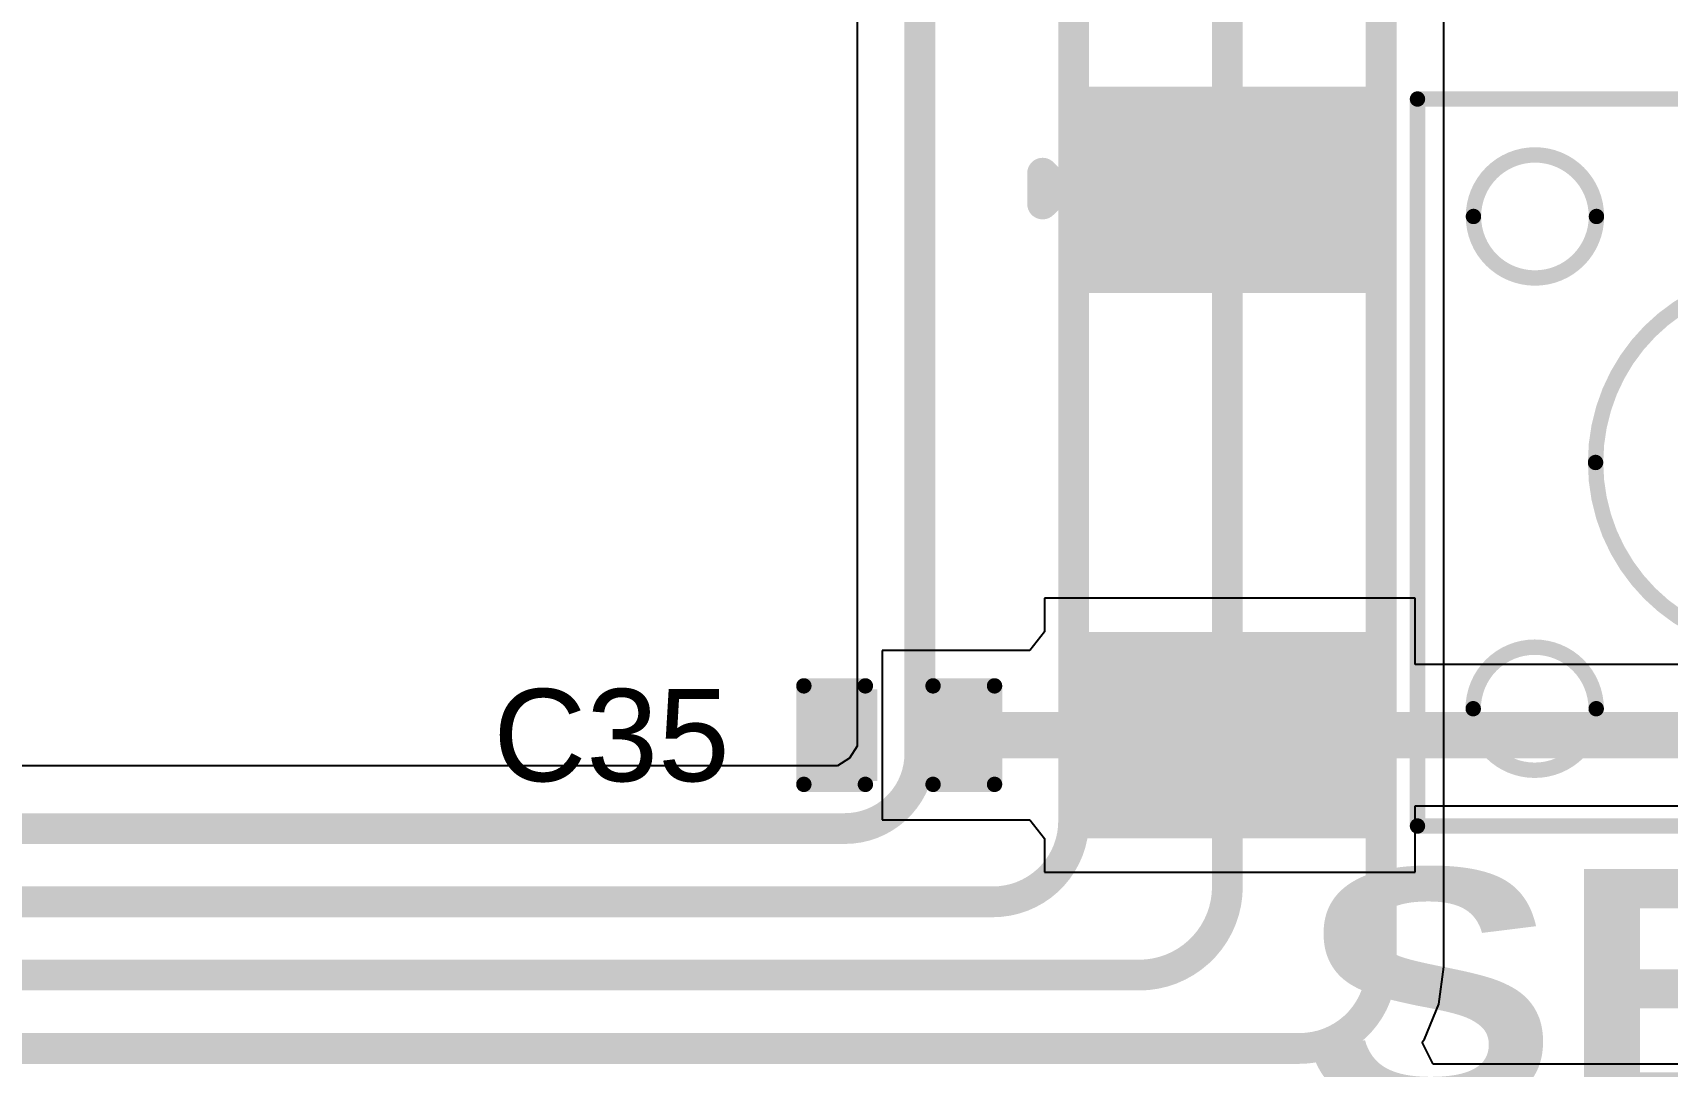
# Model space of a CAD drawing. Header units: inches. Extents: x -3 to 195, y 0 to 199.
# Drawn here: x 2.499 to 3.031, y 3.055 to 3.391 of the extents above; entities that cross this region are included whole.
import ezdxf

# ---------------------------------------------------------------- set-up
doc = ezdxf.new("R2010")
doc.units = ezdxf.units.IN
doc.header["$MEASUREMENT"] = 0
for name, color, linetype in [('Bottom Layer', 5, 'Continuous'), ('Top Layer', 1, 'Continuous'), ('Top Overlay', 2, 'Continuous'), ('Top Paste', 8, 'Continuous'), ('Top Solder', 216, 'Continuous')]:
    doc.layers.add(name, color=color, linetype=linetype)
doc.styles.add('Arial', font='', dxfattribs={"height": 0.2})
doc.styles.add('Arial Black_Bold', font='', dxfattribs={"height": 0.2})
doc.styles.get('Arial').set_extended_font_data('Arial')
doc.styles.get('Arial Black_Bold').set_extended_font_data('Arial Black', bold=True)

# ---------------------------------------------------------------- blocks, each defined once
blk = doc.blocks.new('TS_1002S_12026C_2')
at = {"layer": 'Top Layer'}
for points in [[(-0.22441, 0.11811), (-0.13385, 0.11811), (-0.13385, 0.05906), (-0.22441, 0.05906)], [(0.13385, 0.1181), (0.22441, 0.1181), (0.22441, 0.05905), (0.13385, 0.05905)], [(-0.22441, -0.05906), (-0.13385, -0.05906), (-0.13385, -0.11811), (-0.22441, -0.11811)], [(0.13385, -0.05906), (0.22441, -0.05906), (0.22441, -0.11811), (0.13385, -0.11811)]]:
    blk.add_hatch(color=1, dxfattribs=at).paths.add_polyline_path(points)
at = {"layer": 'Top Paste'}
for points in [[(-0.22441, 0.11811), (-0.13385, 0.11811), (-0.13385, 0.05906), (-0.22441, 0.05906)], [(0.13385, 0.1181), (0.22441, 0.1181), (0.22441, 0.05905), (0.13385, 0.05905)], [(-0.22441, -0.05906), (-0.13385, -0.05906), (-0.13385, -0.11811), (-0.22441, -0.11811)], [(0.13385, -0.05906), (0.22441, -0.05906), (0.22441, -0.11811), (0.13385, -0.11811)]]:
    blk.add_hatch(color=8, dxfattribs=at).paths.add_polyline_path(points)
at = {"layer": 'Top Solder'}
for points in [[(-0.22841, 0.12211), (-0.12985, 0.12211), (-0.12985, 0.05506), (-0.22841, 0.05506)], [(0.12985, 0.1221), (0.22841, 0.1221), (0.22841, 0.05505), (0.12985, 0.05505)], [(-0.22841, -0.05506), (-0.12985, -0.05506), (-0.12985, -0.12211), (-0.22841, -0.12211)], [(0.12985, -0.05506), (0.22841, -0.05506), (0.22841, -0.12211), (0.12985, -0.12211)]]:
    blk.add_hatch(color=216, dxfattribs=at).paths.add_polyline_path(points)
at = {"layer": 'Top Overlay'}
for points in [[(-0.11811, -0.11812, 0.005, 0.005, 0), (-0.11811, 0.1181, 0.005, 0.005, 0)], [(-0.11811, 0.1181, 0.005, 0.005, 0), (0.11811, 0.1181, 0.005, 0.005, 0)], [(0.11811, -0.11812, 0.005, 0.005, 0), (0.11811, 0.1181, 0.005, 0.005, 0)], [(-0.24, 0.084, 0.01, 0.01, 0), (-0.24, 0.094, 0.01, 0.01, 0)], [(-0.24, 0.094, 0.01, 0.01, 0), (-0.235, 0.089, 0.01, 0.01, 0)], [(-0.24, 0.084, 0.01, 0.01, 0), (-0.235, 0.089, 0.01, 0.01, 0)], [(-0.11811, -0.11812, 0.005, 0.005, 0), (0.11811, -0.11812, 0.005, 0.005, 0)]]:
    blk.add_lwpolyline(points, format="xyseb", dxfattribs=at)
for points in [[(-0.11936, 0.1181, 0.0025, 0.0025, 1), (-0.11686, 0.1181, 0.0025, 0.0025, 1)], [(-0.11936, 0.1181, 0.0025, 0.0025, 1), (-0.11686, 0.1181, 0.0025, 0.0025, 1)], [(0.11686, 0.1181, 0.0025, 0.0025, 1), (0.11936, 0.1181, 0.0025, 0.0025, 1)], [(0.11686, 0.1181, 0.0025, 0.0025, 1), (0.11936, 0.1181, 0.0025, 0.0025, 1)], [(-0.05992, 0.07994, 0.005, 0.005, 1), (-0.09992, 0.07994, 0.005, 0.005, 1)], [(0.1, 0.07999, 0.005, 0.005, 1), (0.06, 0.07999, 0.005, 0.005, 1)], [(-0.2425, 0.094, 0.005, 0.005, 1), (-0.2375, 0.094, 0.005, 0.005, 1)], [(-0.2425, 0.094, 0.005, 0.005, 1), (-0.2375, 0.094, 0.005, 0.005, 1)], [(-0.2375, 0.089, 0.005, 0.005, 1), (-0.2325, 0.089, 0.005, 0.005, 1)], [(-0.2375, 0.089, 0.005, 0.005, 1), (-0.2325, 0.089, 0.005, 0.005, 1)], [(-0.2425, 0.084, 0.005, 0.005, 1), (-0.2375, 0.084, 0.005, 0.005, 1)], [(-0.2425, 0.084, 0.005, 0.005, 1), (-0.2375, 0.084, 0.005, 0.005, 1)], [(-0.10117, 0.07994, 0.0025, 0.0025, 1), (-0.09867, 0.07994, 0.0025, 0.0025, 1)], [(-0.06117, 0.07994, 0.0025, 0.0025, 1), (-0.05867, 0.07994, 0.0025, 0.0025, 1)], [(0.05875, 0.07999, 0.0025, 0.0025, 1), (0.06125, 0.07999, 0.0025, 0.0025, 1)], [(0.09875, 0.07999, 0.0025, 0.0025, 1), (0.10125, 0.07999, 0.0025, 0.0025, 1)], [(0.06021, 0, 0.005, 0.005, 1), (-0.06021, 0, 0.005, 0.005, 1)], [(-0.06146, 0, 0.0025, 0.0025, 1), (-0.05896, 0, 0.0025, 0.0025, 1)], [(0.05896, 0, 0.0025, 0.0025, 1), (0.06146, 0, 0.0025, 0.0025, 1)], [(-0.06, -0.08001, 0.005, 0.005, 1), (-0.1, -0.08001, 0.005, 0.005, 1)], [(0.1, -0.08001, 0.005, 0.005, 1), (0.06, -0.08001, 0.005, 0.005, 1)], [(-0.10125, -0.08001, 0.0025, 0.0025, 1), (-0.09875, -0.08001, 0.0025, 0.0025, 1)], [(-0.06125, -0.08001, 0.0025, 0.0025, 1), (-0.05875, -0.08001, 0.0025, 0.0025, 1)], [(0.05875, -0.08001, 0.0025, 0.0025, 1), (0.06125, -0.08001, 0.0025, 0.0025, 1)], [(0.09875, -0.08001, 0.0025, 0.0025, 1), (0.10125, -0.08001, 0.0025, 0.0025, 1)], [(-0.11936, -0.11812, 0.0025, 0.0025, 1), (-0.11686, -0.11812, 0.0025, 0.0025, 1)], [(-0.11936, -0.11812, 0.0025, 0.0025, 1), (-0.11686, -0.11812, 0.0025, 0.0025, 1)], [(0.11686, -0.11812, 0.0025, 0.0025, 1), (0.11936, -0.11812, 0.0025, 0.0025, 1)], [(0.11686, -0.11812, 0.0025, 0.0025, 1), (0.11936, -0.11812, 0.0025, 0.0025, 1)]]:
    blk.add_lwpolyline(points, format="xyseb", close=True, dxfattribs=at)
blk = doc.blocks.new('C___0402_138')
at = {"layer": 'Top Layer'}
for points in [[(-0.0275, -0.0125), (-0.0275, 0.0125), (-0.0095, 0.0125), (-0.0095, -0.0125)], [(0.0095, -0.0125), (0.0095, 0.0125), (0.0275, 0.0125), (0.0275, -0.0125)]]:
    blk.add_hatch(color=1, dxfattribs=at).paths.add_polyline_path(points)
at = {"layer": 'Top Paste'}
for points in [[(-0.0275, -0.0125), (-0.0275, 0.0125), (-0.0095, 0.0125), (-0.0095, -0.0125)], [(0.0095, -0.0125), (0.0095, 0.0125), (0.0275, 0.0125), (0.0275, -0.0125)]]:
    blk.add_hatch(color=8, dxfattribs=at).paths.add_polyline_path(points)
at = {"layer": 'Top Solder'}
for points in [[(-0.02986, -0.01486), (-0.02986, 0.01486), (-0.00714, 0.01486), (-0.00714, -0.01486)], [(0.00714, -0.01486), (0.00714, 0.01486), (0.02986, 0.01486), (0.02986, -0.01486)]]:
    blk.add_hatch(color=216, dxfattribs=at).paths.add_polyline_path(points)
at = {"layer": 'Top Overlay'}
for points in [[(-0.031, -0.016, 0.005, 0.005, 0), (-0.031, 0.016, 0.005, 0.005, 0)], [(-0.031, 0.016, 0.005, 0.005, 0), (-0.011, 0.016, 0.005, 0.005, 0)], [(0.011, 0.016, 0.005, 0.005, 0), (0.031, 0.016, 0.005, 0.005, 0)], [(0.031, -0.016, 0.005, 0.005, 0), (0.031, 0.016, 0.005, 0.005, 0)], [(-0.031, -0.016, 0.005, 0.005, 0), (-0.011, -0.016, 0.005, 0.005, 0)], [(0.011, -0.016, 0.005, 0.005, 0), (0.031, -0.016, 0.005, 0.005, 0)]]:
    blk.add_lwpolyline(points, format="xyseb", dxfattribs=at)
for points in [[(-0.03225, 0.016, 0.0025, 0.0025, 1), (-0.02975, 0.016, 0.0025, 0.0025, 1)], [(-0.03225, 0.016, 0.0025, 0.0025, 1), (-0.02975, 0.016, 0.0025, 0.0025, 1)], [(-0.01225, 0.016, 0.0025, 0.0025, 1), (-0.00975, 0.016, 0.0025, 0.0025, 1)], [(0.00975, 0.016, 0.0025, 0.0025, 1), (0.01225, 0.016, 0.0025, 0.0025, 1)], [(0.02975, 0.016, 0.0025, 0.0025, 1), (0.03225, 0.016, 0.0025, 0.0025, 1)], [(0.02975, 0.016, 0.0025, 0.0025, 1), (0.03225, 0.016, 0.0025, 0.0025, 1)], [(-0.03225, -0.016, 0.0025, 0.0025, 1), (-0.02975, -0.016, 0.0025, 0.0025, 1)], [(-0.03225, -0.016, 0.0025, 0.0025, 1), (-0.02975, -0.016, 0.0025, 0.0025, 1)], [(-0.01225, -0.016, 0.0025, 0.0025, 1), (-0.00975, -0.016, 0.0025, 0.0025, 1)], [(0.00975, -0.016, 0.0025, 0.0025, 1), (0.01225, -0.016, 0.0025, 0.0025, 1)], [(0.02975, -0.016, 0.0025, 0.0025, 1), (0.03225, -0.016, 0.0025, 0.0025, 1)], [(0.02975, -0.016, 0.0025, 0.0025, 1), (0.03225, -0.016, 0.0025, 0.0025, 1)]]:
    blk.add_lwpolyline(points, format="xyseb", close=True, dxfattribs=at)

msp = doc.modelspace()

# ---------------------------------------------------------------- linework, layer by layer
at = {"layer": 'Bottom Layer'}
for p, q in [((2.76742, 3.50224), (2.76742, 3.15916)), ((2.9582, 3.08743), (2.9582, 3.50224)), ((2.76742, 3.15916), (2.76497, 3.15522)), ((2.76102, 3.15277), (2.03731, 3.15277)), ((2.76497, 3.15522), (2.76102, 3.15277)), ((2.95661, 3.07529), (2.95821, 3.08743)), ((2.95821, 3.08743), (2.9582, 3.08743)), ((2.95193, 3.06398), (2.95661, 3.07529)), ((2.95119, 3.06302), (2.95193, 3.06398)), ((2.95473, 3.05585), (2.95119, 3.06302)), ((3.23575, 3.05585), (2.95473, 3.05585))]:
    msp.add_line(p, q, dxfattribs=at)
for points in [[(2.78781, 3.15674, 0.01, 0.01, 0), (2.78781, 3.51, 0.01, 0.01, 0)], [(2.83781, 3.13478, 0.01, 0.01, 0), (2.83781, 3.51, 0.01, 0.01, 0)], [(2.88781, 3.11348, 0.01, 0.01, 0), (2.88781, 3.51, 0.01, 0.01, 0)], [(2.93781, 3.08743, 0.01, 0.01, 0), (2.93781, 3.51, 0.01, 0.01, 0)], [(2.78781, 3.15674, 0.01, 0.01, -0.414214), (2.76345, 3.13238, 0.01, 0.01, 0)], [(0.86642, 3.13238, 0.01, 0.01, 0), (2.76345, 3.13238, 0.01, 0.01, 0)], [(2.83781, 3.13478, 0.01, 0.01, -0.414214), (2.8116, 3.10857, 0.01, 0.01, 0)], [(2.88781, 3.11348, 0.01, 0.01, -0.414214), (2.85909, 3.08476, 0.01, 0.01, 0)], [(0.83942, 3.10857, 0.01, 0.01, 0), (2.8116, 3.10857, 0.01, 0.01, 0)], [(0.91884, 3.08476, 0.01, 0.01, 0), (2.85909, 3.08476, 0.01, 0.01, 0)], [(2.93781, 3.08743, 0.01, 0.01, -0.414214), (2.91131, 3.06093, 0.01, 0.01, 0)], [(1.20893, 3.06093, 0.01, 0.01, 0), (2.91131, 3.06093, 0.01, 0.01, 0)]]:
    msp.add_lwpolyline(points, format="xyseb", dxfattribs=at)
for points in [[(2.78531, 3.15674, 0.005, 0.005, 1), (2.79031, 3.15674, 0.005, 0.005, 1)], [(2.78531, 3.15674, 0.005, 0.005, 1), (2.79031, 3.15674, 0.005, 0.005, 1)], [(2.76095, 3.13238, 0.005, 0.005, 1), (2.76595, 3.13238, 0.005, 0.005, 1)], [(2.76095, 3.13238, 0.005, 0.005, 1), (2.76595, 3.13238, 0.005, 0.005, 1)], [(2.83531, 3.13478, 0.005, 0.005, 1), (2.84031, 3.13478, 0.005, 0.005, 1)], [(2.83531, 3.13478, 0.005, 0.005, 1), (2.84031, 3.13478, 0.005, 0.005, 1)], [(2.88531, 3.11348, 0.005, 0.005, 1), (2.89031, 3.11348, 0.005, 0.005, 1)], [(2.88531, 3.11348, 0.005, 0.005, 1), (2.89031, 3.11348, 0.005, 0.005, 1)], [(2.8091, 3.10857, 0.005, 0.005, 1), (2.8141, 3.10857, 0.005, 0.005, 1)], [(2.8091, 3.10857, 0.005, 0.005, 1), (2.8141, 3.10857, 0.005, 0.005, 1)], [(2.85659, 3.08476, 0.005, 0.005, 1), (2.86159, 3.08476, 0.005, 0.005, 1)], [(2.85659, 3.08476, 0.005, 0.005, 1), (2.86159, 3.08476, 0.005, 0.005, 1)], [(2.93531, 3.08743, 0.005, 0.005, 1), (2.94031, 3.08743, 0.005, 0.005, 1)], [(2.93531, 3.08743, 0.005, 0.005, 1), (2.94031, 3.08743, 0.005, 0.005, 1)], [(2.90881, 3.06093, 0.005, 0.005, 1), (2.91381, 3.06093, 0.005, 0.005, 1)], [(2.90881, 3.06093, 0.005, 0.005, 1), (2.91381, 3.06093, 0.005, 0.005, 1)]]:
    msp.add_lwpolyline(points, format="xyseb", close=True, dxfattribs=at)
at = {"layer": 'Top Layer'}
for p, q in [((2.94887, 3.20727), (2.82832, 3.20727)), ((2.82832, 3.20727), (2.82832, 3.19629)), ((2.94887, 3.18568), (2.94887, 3.20727)), ((2.82832, 3.19629), (2.8236, 3.19024)), ((2.8236, 3.19024), (2.7756, 3.19024)), ((2.7756, 3.19024), (2.7756, 3.13524)), ((3.18658, 3.18568), (2.94887, 3.18568)), ((2.94887, 3.11821), (2.94887, 3.1398)), ((2.94887, 3.1398), (3.18658, 3.1398)), ((2.7756, 3.13524), (2.8236, 3.13524)), ((2.8236, 3.13524), (2.82832, 3.12919)), ((2.82832, 3.12919), (2.82832, 3.11821)), ((2.82832, 3.11821), (2.94887, 3.11821))]:
    msp.add_line(p, q, dxfattribs=at)
msp.add_lwpolyline([(2.7996, 3.16274, 0.015, 0.015, 0), (3.24686, 3.16274, 0.015, 0.015, 0)], format="xyseb", dxfattribs=at)
msp.add_lwpolyline([(2.79585, 3.16274, 0.0075, 0.0075, 1), (2.80335, 3.16274, 0.0075, 0.0075, 1)], format="xyseb", close=True, dxfattribs=at)

# ---------------------------------------------------------------- block references
for name, p in [('TS_1002S_12026C_2', (3.06773, 3.25133)), ('C___0402_138', (2.7811, 3.16274))]:
    msp.add_blockref(name, p)

# ---------------------------------------------------------------- texts
at = {"layer": 'Top Overlay', "style": 'Arial'}
msp.add_text('C35', height=0.03, dxfattribs=at).set_placement((2.64911, 3.14775))
at = {"layer": 'Top Overlay', "style": 'Arial Black_Bold'}
msp.add_text('SELECT', height=0.07874, rotation=360, dxfattribs=at).set_placement((2.9114, 3.04046))

doc.saveas('drawing.dxf')
